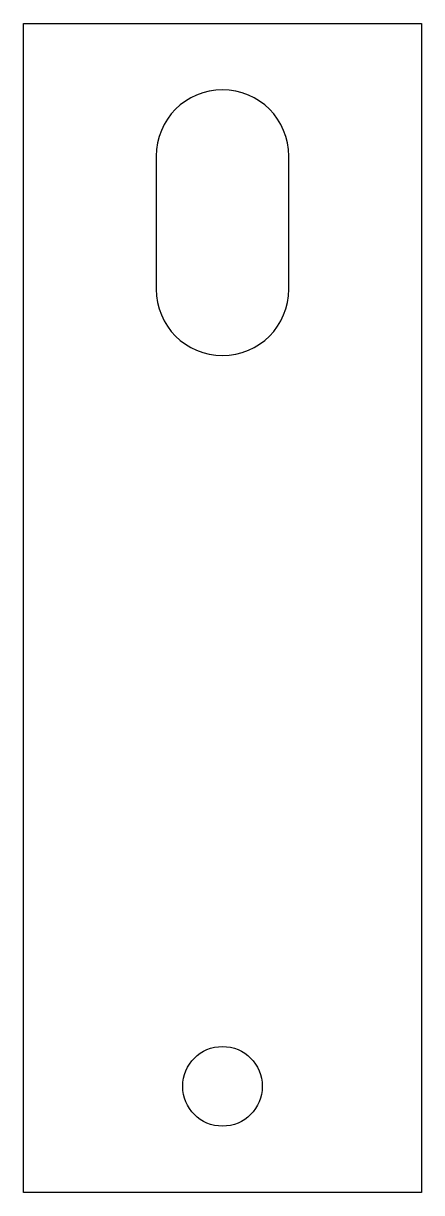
# Model space of a CAD drawing. Extents: x -7.5 to 7.5, y -36.5 to 7.5.
import ezdxf

# ---------------------------------------------------------------- set-up
doc = ezdxf.new("R2010")
doc.units = 0
doc.layers.get('0').update_dxf_attribs({"linetype": 'continuous'})

# ---------------------------------------------------------------- blocks, each defined once
blk = doc.blocks.new('SKETCH')
at = {"color": 7}
blk.add_lwpolyline([(-7.5, 7.5), (7.5, 7.5), (7.5, -36.5), (-7.5, -36.5)], close=True, dxfattribs=at)
blk.add_lwpolyline([(2.5, 2.5, 1), (-2.5, 2.5), (-2.5, -2.5, 1), (2.5, -2.5)], format="xyb", close=True, dxfattribs=at)
blk.add_circle((0, -32.5), 1.5, dxfattribs=at)

msp = doc.modelspace()

# ---------------------------------------------------------------- block references
msp.add_blockref('SKETCH', (0, 0))

doc.saveas('drawing.dxf')
